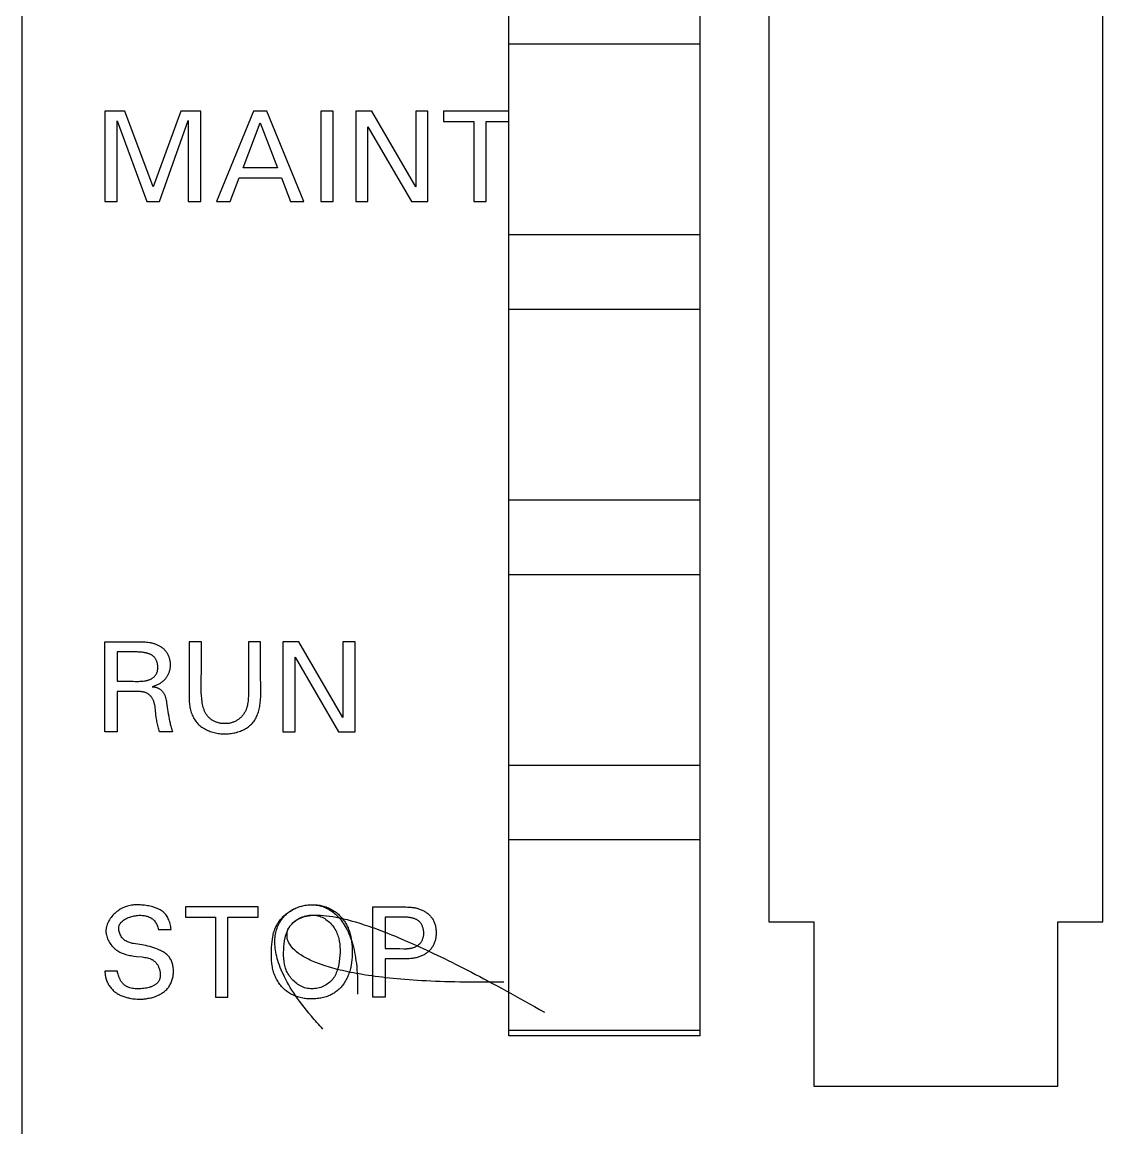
# Model space of a CAD drawing. Extents: x 430 to 1632, y -19 to 271.
# Drawn here: x 1216 to 1236.37, y 187.84 to 208.68 of the extents above; entities that cross this region are included whole.
import ezdxf

# ---------------------------------------------------------------- set-up
doc = ezdxf.new("R2010")
doc.units = 0
doc.header["$LTSCALE"] = 5
doc.header["$MEASUREMENT"] = 0
doc.layers.get('0').update_dxf_attribs({"linetype": 'CONTINUOUS'})

msp = doc.modelspace()

# ---------------------------------------------------------------- linework, layer by layer
at = {"linetype": 'Continuous'}
for p, q in [((1215.996, 143.852), (1215.996, 270.852)), ((1225.171, 189.572), (1225.171, 243.472)), ((1228.771, 243.472), (1228.771, 189.572)), ((1230.071, 241.122), (1230.071, 191.722)), ((1236.371, 191.722), (1236.371, 241.122)), ((1225.171, 208.272), (1228.771, 208.272)), ((1217.557, 207.002), (1217.557, 205.302)), ((1217.934, 207.002), (1217.557, 207.002)), ((1217.79, 205.302), (1217.79, 206.824)), ((1217.79, 206.824), (1218.35, 205.302)), ((1218.468, 205.579), (1217.934, 207.002)), ((1218.985, 207.002), (1218.468, 205.579)), ((1218.584, 205.302), (1219.129, 206.826)), ((1219.362, 207.002), (1218.985, 207.002)), ((1219.129, 206.826), (1219.129, 205.302)), ((1219.362, 205.302), (1219.362, 207.002)), ((1220.356, 207.002), (1219.658, 205.302)), ((1220.611, 207.002), (1220.356, 207.002)), ((1221.309, 205.302), (1220.611, 207.002)), ((1221.625, 207.002), (1221.625, 205.302)), ((1221.857, 207.002), (1221.625, 207.002)), ((1221.857, 205.302), (1221.857, 207.002)), ((1222.284, 207.002), (1222.284, 205.302)), ((1222.586, 207.002), (1222.284, 207.002)), ((1223.416, 205.577), (1222.586, 207.002)), ((1223.416, 207.002), (1223.416, 205.577)), ((1223.647, 207.002), (1223.416, 207.002)), ((1223.647, 205.302), (1223.647, 207.002)), ((1223.941, 207.002), (1223.941, 206.81)), ((1225.171, 207.002), (1223.941, 207.002)), ((1223.941, 206.81), (1224.511, 206.81)), ((1224.511, 206.81), (1224.511, 205.302)), ((1224.744, 205.302), (1224.744, 206.81)), ((1224.744, 206.81), (1225.171, 206.81)), ((1220.16, 205.939), (1220.485, 206.783)), ((1220.485, 206.783), (1220.811, 205.939)), ((1222.515, 205.302), (1222.515, 206.712)), ((1222.515, 206.712), (1223.335, 205.302)), ((1220.811, 205.939), (1220.16, 205.939)), ((1219.916, 205.302), (1220.085, 205.746)), ((1220.085, 205.746), (1220.885, 205.746)), ((1220.885, 205.746), (1221.056, 205.302)), ((1217.557, 205.302), (1217.79, 205.302)), ((1218.35, 205.302), (1218.584, 205.302)), ((1219.129, 205.302), (1219.362, 205.302)), ((1219.658, 205.302), (1219.916, 205.302)), ((1221.056, 205.302), (1221.309, 205.302)), ((1221.625, 205.302), (1221.857, 205.302)), ((1222.284, 205.302), (1222.515, 205.302)), ((1223.335, 205.302), (1223.647, 205.302)), ((1224.511, 205.302), (1224.744, 205.302)), ((1228.771, 204.672), (1225.171, 204.672)), ((1225.171, 203.272), (1228.771, 203.272)), ((1228.771, 199.672), (1225.171, 199.672)), ((1225.171, 198.272), (1228.771, 198.272)), ((1217.557, 195.302), (1217.557, 197.002)), ((1217.557, 197.002), (1218.197, 197.002)), ((1219.144, 197.002), (1219.144, 196.804)), ((1219.376, 197.002), (1219.144, 197.002)), ((1220.493, 197.002), (1220.262, 197.002)), ((1220.91, 197.002), (1220.91, 195.302)), ((1221.213, 197.002), (1220.91, 197.002)), ((1222.043, 195.577), (1221.213, 197.002)), ((1222.043, 197.002), (1222.043, 195.577)), ((1222.274, 197.002), (1222.043, 197.002)), ((1222.274, 195.302), (1222.274, 197.002)), ((1217.79, 196.81), (1217.79, 196.257)), ((1221.141, 195.302), (1221.141, 196.712)), ((1221.141, 196.712), (1221.962, 195.302)), ((1217.79, 196.257), (1217.875, 196.257)), ((1217.875, 196.257), (1217.96, 196.257)), ((1217.79, 196.064), (1217.79, 195.302)), ((1218.733, 195.772), (1218.752, 195.643)), ((1217.79, 195.302), (1217.557, 195.302)), ((1218.834, 195.304), (1218.587, 195.304)), ((1220.91, 195.302), (1221.141, 195.302)), ((1221.962, 195.302), (1222.274, 195.302)), ((1228.771, 194.672), (1225.171, 194.672)), ((1225.171, 193.272), (1228.771, 193.272)), ((1219.073, 192.002), (1219.073, 191.81)), ((1220.445, 192.002), (1219.073, 192.002)), ((1220.445, 191.81), (1220.445, 192.002)), ((1222.608, 190.302), (1222.608, 192.002)), ((1222.608, 192.002), (1222.815, 192.002)), ((1219.073, 191.81), (1219.643, 191.81)), ((1219.643, 191.81), (1219.643, 190.302)), ((1219.875, 190.302), (1219.875, 191.81)), ((1219.875, 191.81), (1220.445, 191.81)), ((1222.84, 191.81), (1222.84, 191.217)), ((1230.071, 191.722), (1230.921, 191.722)), ((1230.921, 191.722), (1230.921, 188.622)), ((1235.521, 188.622), (1235.521, 191.722)), ((1235.521, 191.722), (1236.371, 191.722)), ((1218.569, 191.577), (1218.805, 191.577)), ((1222.84, 191.217), (1222.992, 191.217)), ((1222.84, 191.024), (1222.84, 190.302)), ((1217.791, 190.795), (1217.557, 190.795)), ((1219.643, 190.302), (1219.875, 190.302)), ((1222.84, 190.302), (1222.608, 190.302)), ((1228.771, 189.672), (1225.171, 189.672)), ((1228.771, 189.572), (1225.171, 189.572)), ((1230.921, 188.622), (1235.521, 188.622))]:
    msp.add_line(p, q, dxfattribs=at)
at = {"color": 7, "linetype": 'Continuous'}
msp.add_line((1215.996, -17.648), (1215.996, 269.352), dxfattribs=at)
at = {"linetype": 'Continuous'}
for points in [[(1218.197, 197.002), (1218.226, 197.002), (1218.255, 197.002), (1218.284, 197), (1218.313, 196.999), (1218.342, 196.996), (1218.371, 196.993), (1218.4, 196.988), (1218.415, 196.985), (1218.429, 196.982), (1218.444, 196.979), (1218.458, 196.975), (1218.472, 196.971), (1218.487, 196.967), (1218.501, 196.962), (1218.515, 196.957), (1218.529, 196.951), (1218.543, 196.945), (1218.556, 196.939), (1218.569, 196.933), (1218.583, 196.926), (1218.595, 196.918), (1218.608, 196.91), (1218.62, 196.902), (1218.632, 196.894), (1218.644, 196.885), (1218.655, 196.875), (1218.666, 196.866), (1218.676, 196.855), (1218.686, 196.845), (1218.696, 196.834), (1218.705, 196.822), (1218.713, 196.811), (1218.721, 196.798), (1218.729, 196.786), (1218.736, 196.773), (1218.743, 196.76), (1218.749, 196.747), (1218.755, 196.733), (1218.76, 196.719), (1218.765, 196.705), (1218.769, 196.691), (1218.773, 196.677), (1218.777, 196.662), (1218.78, 196.648), (1218.782, 196.633), (1218.784, 196.619), (1218.786, 196.604), (1218.787, 196.59), (1218.787, 196.575), (1218.787, 196.56), (1218.787, 196.546), (1218.786, 196.531), (1218.785, 196.517), (1218.783, 196.502), (1218.78, 196.488), (1218.778, 196.473), (1218.774, 196.459), (1218.77, 196.445), (1218.766, 196.431), (1218.761, 196.417), (1218.756, 196.403), (1218.75, 196.39), (1218.743, 196.376), (1218.737, 196.363), (1218.729, 196.351), (1218.722, 196.338), (1218.713, 196.326), (1218.705, 196.314), (1218.696, 196.303), (1218.686, 196.292), (1218.676, 196.281), (1218.666, 196.271), (1218.655, 196.261), (1218.644, 196.252), (1218.632, 196.243), (1218.62, 196.234), (1218.608, 196.226), (1218.596, 196.218), (1218.584, 196.21), (1218.571, 196.203), (1218.558, 196.196), (1218.545, 196.189), (1218.532, 196.183), (1218.519, 196.177), (1218.505, 196.172), (1218.492, 196.166), (1218.478, 196.162), (1218.464, 196.157), (1218.45, 196.153)], [(1220.262, 197.002), (1220.262, 196.888), (1220.261, 196.773), (1220.261, 196.659), (1220.262, 196.545), (1220.263, 196.431), (1220.264, 196.317), (1220.265, 196.203), (1220.265, 196.146), (1220.264, 196.089), (1220.263, 196.031), (1220.261, 195.973), (1220.26, 195.944), (1220.258, 195.914), (1220.255, 195.885), (1220.252, 195.857), (1220.247, 195.828), (1220.242, 195.8), (1220.239, 195.786), (1220.235, 195.772), (1220.231, 195.759), (1220.227, 195.745), (1220.222, 195.732), (1220.217, 195.719), (1220.211, 195.706), (1220.205, 195.693), (1220.198, 195.68), (1220.191, 195.668), (1220.184, 195.655), (1220.176, 195.643), (1220.167, 195.632), (1220.158, 195.62), (1220.149, 195.609), (1220.139, 195.598), (1220.129, 195.587), (1220.119, 195.577), (1220.108, 195.567), (1220.097, 195.557), (1220.085, 195.548), (1220.073, 195.539), (1220.061, 195.531), (1220.049, 195.523), (1220.036, 195.515), (1220.023, 195.508), (1220.01, 195.501), (1219.996, 195.495), (1219.982, 195.489), (1219.968, 195.483), (1219.954, 195.478), (1219.94, 195.474), (1219.925, 195.47), (1219.911, 195.467), (1219.896, 195.464), (1219.881, 195.462), (1219.866, 195.46), (1219.851, 195.459), (1219.835, 195.458), (1219.82, 195.458), (1219.805, 195.458), (1219.79, 195.459), (1219.775, 195.46), (1219.759, 195.462), (1219.744, 195.464), (1219.729, 195.466), (1219.715, 195.469), (1219.7, 195.473), (1219.685, 195.477), (1219.671, 195.481), (1219.657, 195.486), (1219.643, 195.492), (1219.629, 195.497), (1219.616, 195.504), (1219.603, 195.51), (1219.59, 195.517), (1219.578, 195.525), (1219.566, 195.533), (1219.554, 195.541), (1219.543, 195.55), (1219.532, 195.559), (1219.522, 195.569), (1219.512, 195.578), (1219.502, 195.589), (1219.493, 195.599), (1219.485, 195.61), (1219.477, 195.622), (1219.469, 195.633), (1219.462, 195.645), (1219.455, 195.658), (1219.448, 195.67), (1219.442, 195.683), (1219.436, 195.696), (1219.431, 195.709), (1219.426, 195.723), (1219.421, 195.737), (1219.412, 195.765), (1219.405, 195.793), (1219.398, 195.822), (1219.392, 195.852), (1219.388, 195.882), (1219.384, 195.912), (1219.381, 195.942), (1219.378, 195.972), (1219.376, 196.002), (1219.374, 196.032), (1219.373, 196.061), (1219.372, 196.09), (1219.37, 196.148), (1219.37, 196.206), (1219.371, 196.262), (1219.372, 196.319), (1219.375, 196.431), (1219.376, 196.488), (1219.377, 196.544), (1219.378, 196.601), (1219.378, 196.658), (1219.377, 196.773), (1219.377, 196.888), (1219.376, 197.002)], [(1220.493, 196.705), (1220.493, 196.804), (1220.493, 196.903), (1220.493, 197.002)], [(1217.96, 196.81), (1217.875, 196.81), (1217.79, 196.81)], [(1217.96, 196.257), (1218.002, 196.257), (1218.045, 196.257), (1218.087, 196.256), (1218.13, 196.255), (1218.172, 196.255), (1218.193, 196.255), (1218.215, 196.256), (1218.236, 196.257), (1218.257, 196.258), (1218.278, 196.26), (1218.3, 196.263), (1218.31, 196.264), (1218.321, 196.266), (1218.331, 196.268), (1218.342, 196.27), (1218.352, 196.273), (1218.362, 196.275), (1218.373, 196.278), (1218.383, 196.282), (1218.393, 196.285), (1218.403, 196.289), (1218.413, 196.294), (1218.422, 196.298), (1218.432, 196.303), (1218.441, 196.309), (1218.45, 196.315), (1218.459, 196.321), (1218.468, 196.327), (1218.477, 196.334), (1218.485, 196.341), (1218.492, 196.349), (1218.5, 196.357), (1218.507, 196.365), (1218.513, 196.373), (1218.519, 196.382), (1218.525, 196.391), (1218.53, 196.4), (1218.534, 196.41), (1218.538, 196.42), (1218.542, 196.43), (1218.545, 196.44), (1218.547, 196.45), (1218.55, 196.461), (1218.551, 196.471), (1218.553, 196.482), (1218.554, 196.493), (1218.554, 196.504), (1218.555, 196.515), (1218.554, 196.526), (1218.554, 196.537), (1218.553, 196.548), (1218.552, 196.559), (1218.55, 196.57), (1218.548, 196.581), (1218.546, 196.592), (1218.543, 196.603), (1218.54, 196.614), (1218.537, 196.624), (1218.533, 196.634), (1218.529, 196.645), (1218.524, 196.654), (1218.52, 196.664), (1218.514, 196.674), (1218.509, 196.683), (1218.503, 196.691), (1218.497, 196.7), (1218.49, 196.708), (1218.483, 196.716), (1218.475, 196.723), (1218.468, 196.73), (1218.46, 196.737), (1218.451, 196.743), (1218.442, 196.749), (1218.433, 196.754), (1218.424, 196.759), (1218.414, 196.764), (1218.404, 196.769), (1218.394, 196.773), (1218.384, 196.776), (1218.374, 196.78), (1218.363, 196.783), (1218.353, 196.786), (1218.342, 196.789), (1218.332, 196.792), (1218.321, 196.794), (1218.31, 196.796), (1218.299, 196.798), (1218.278, 196.801), (1218.257, 196.804), (1218.235, 196.806), (1218.214, 196.807), (1218.193, 196.808), (1218.172, 196.809), (1218.13, 196.81), (1218.087, 196.81), (1218.045, 196.81), (1217.96, 196.81)], [(1219.144, 196.804), (1219.144, 196.705), (1219.144, 196.606), (1219.144, 196.507), (1219.143, 196.408), (1219.143, 196.309), (1219.143, 196.21), (1219.143, 196.111), (1219.144, 196.012), (1219.144, 195.962), (1219.146, 195.913), (1219.148, 195.863), (1219.15, 195.839), (1219.153, 195.814), (1219.156, 195.789), (1219.16, 195.765), (1219.164, 195.741), (1219.17, 195.716), (1219.177, 195.692), (1219.184, 195.668), (1219.193, 195.644), (1219.202, 195.621), (1219.213, 195.598), (1219.224, 195.576), (1219.236, 195.554), (1219.249, 195.532), (1219.263, 195.512), (1219.278, 195.492), (1219.294, 195.473), (1219.311, 195.455), (1219.329, 195.437), (1219.348, 195.421), (1219.367, 195.405), (1219.387, 195.39), (1219.408, 195.377), (1219.429, 195.364), (1219.451, 195.352), (1219.474, 195.34), (1219.497, 195.33), (1219.52, 195.32), (1219.544, 195.311), (1219.568, 195.303), (1219.592, 195.296), (1219.617, 195.29), (1219.641, 195.284), (1219.666, 195.279), (1219.69, 195.274), (1219.715, 195.271), (1219.74, 195.268), (1219.764, 195.266), (1219.789, 195.265), (1219.814, 195.264), (1219.839, 195.265), (1219.864, 195.266), (1219.889, 195.267), (1219.913, 195.27), (1219.938, 195.273), (1219.963, 195.277), (1219.988, 195.282), (1220.013, 195.288), (1220.037, 195.294), (1220.062, 195.301), (1220.086, 195.309), (1220.11, 195.318), (1220.134, 195.327), (1220.157, 195.338), (1220.18, 195.349), (1220.202, 195.361), (1220.224, 195.373), (1220.245, 195.387), (1220.265, 195.401), (1220.285, 195.417), (1220.303, 195.433), (1220.321, 195.45), (1220.338, 195.467), (1220.353, 195.486), (1220.368, 195.505), (1220.382, 195.526), (1220.394, 195.547), (1220.406, 195.568), (1220.417, 195.59), (1220.427, 195.613), (1220.436, 195.637), (1220.444, 195.66), (1220.452, 195.684), (1220.458, 195.709), (1220.465, 195.734), (1220.47, 195.759), (1220.475, 195.784), (1220.479, 195.81), (1220.483, 195.835), (1220.486, 195.861), (1220.489, 195.887), (1220.491, 195.912), (1220.494, 195.963), (1220.496, 196.013), (1220.497, 196.063), (1220.497, 196.113), (1220.495, 196.211), (1220.493, 196.309), (1220.492, 196.408), (1220.492, 196.507), (1220.493, 196.705)], [(1217.989, 196.064), (1217.89, 196.064), (1217.79, 196.064)], [(1218.587, 195.304), (1218.58, 195.327), (1218.573, 195.352), (1218.566, 195.376), (1218.56, 195.4), (1218.554, 195.424), (1218.548, 195.448), (1218.543, 195.472), (1218.538, 195.497), (1218.533, 195.521), (1218.528, 195.546), (1218.525, 195.571), (1218.521, 195.596), (1218.518, 195.621), (1218.516, 195.646), (1218.511, 195.697), (1218.509, 195.722), (1218.506, 195.748), (1218.503, 195.773), (1218.501, 195.785), (1218.499, 195.798), (1218.497, 195.81), (1218.494, 195.822), (1218.491, 195.834), (1218.488, 195.846), (1218.484, 195.858), (1218.48, 195.87), (1218.476, 195.882), (1218.471, 195.893), (1218.466, 195.904), (1218.461, 195.915), (1218.455, 195.926), (1218.448, 195.937), (1218.441, 195.948), (1218.434, 195.958), (1218.426, 195.968), (1218.417, 195.978), (1218.408, 195.987), (1218.399, 195.996), (1218.39, 196.004), (1218.38, 196.012), (1218.369, 196.02), (1218.359, 196.026), (1218.348, 196.033), (1218.337, 196.038), (1218.325, 196.043), (1218.314, 196.048), (1218.302, 196.051), (1218.29, 196.054), (1218.278, 196.057), (1218.265, 196.059), (1218.253, 196.06), (1218.24, 196.061), (1218.228, 196.062), (1218.215, 196.063), (1218.189, 196.064), (1218.139, 196.064), (1218.089, 196.064), (1217.989, 196.064)], [(1218.45, 196.153), (1218.462, 196.152), (1218.473, 196.152), (1218.484, 196.15), (1218.496, 196.149), (1218.506, 196.147), (1218.517, 196.144), (1218.527, 196.141), (1218.538, 196.138), (1218.547, 196.134), (1218.557, 196.13), (1218.567, 196.125), (1218.576, 196.119), (1218.586, 196.114), (1218.595, 196.108), (1218.603, 196.101), (1218.612, 196.094), (1218.62, 196.087), (1218.628, 196.079), (1218.636, 196.071), (1218.643, 196.062), (1218.65, 196.054), (1218.657, 196.045), (1218.663, 196.036), (1218.669, 196.026), (1218.674, 196.017), (1218.679, 196.007), (1218.684, 195.997), (1218.688, 195.987), (1218.692, 195.977), (1218.695, 195.967), (1218.699, 195.956), (1218.702, 195.946), (1218.704, 195.935), (1218.707, 195.924), (1218.711, 195.903), (1218.715, 195.881), (1218.719, 195.859), (1218.726, 195.815), (1218.733, 195.772)], [(1218.752, 195.643), (1218.759, 195.6), (1218.762, 195.578), (1218.766, 195.557), (1218.77, 195.535), (1218.774, 195.514), (1218.779, 195.492), (1218.784, 195.471), (1218.789, 195.45), (1218.795, 195.429), (1218.8, 195.408), (1218.807, 195.387), (1218.813, 195.366), (1218.82, 195.345), (1218.827, 195.324), (1218.834, 195.304)], [(1218.805, 191.577), (1218.802, 191.606), (1218.797, 191.633), (1218.792, 191.66), (1218.786, 191.686), (1218.779, 191.711), (1218.771, 191.735), (1218.762, 191.758), (1218.752, 191.78), (1218.741, 191.801), (1218.729, 191.822), (1218.717, 191.841), (1218.703, 191.859), (1218.688, 191.876), (1218.672, 191.893), (1218.654, 191.908), (1218.636, 191.922), (1218.616, 191.935), (1218.596, 191.948), (1218.575, 191.959), (1218.553, 191.969), (1218.53, 191.979), (1218.506, 191.988), (1218.482, 191.996), (1218.458, 192.003), (1218.433, 192.01), (1218.408, 192.016), (1218.383, 192.021), (1218.357, 192.025), (1218.332, 192.029), (1218.306, 192.033), (1218.28, 192.036), (1218.255, 192.038), (1218.23, 192.04), (1218.204, 192.042), (1218.179, 192.042), (1218.154, 192.042), (1218.13, 192.041), (1218.105, 192.04), (1218.081, 192.038), (1218.056, 192.034), (1218.032, 192.03), (1218.008, 192.025), (1217.985, 192.019), (1217.961, 192.012), (1217.938, 192.004), (1217.915, 191.995), (1217.892, 191.985), (1217.869, 191.973), (1217.847, 191.961), (1217.825, 191.947), (1217.804, 191.932), (1217.783, 191.916), (1217.762, 191.9), (1217.743, 191.882), (1217.724, 191.864), (1217.705, 191.845), (1217.688, 191.825), (1217.672, 191.804), (1217.656, 191.783), (1217.642, 191.761), (1217.629, 191.739), (1217.617, 191.716), (1217.607, 191.693), (1217.598, 191.67), (1217.59, 191.646), (1217.587, 191.634), (1217.584, 191.622), (1217.582, 191.61), (1217.58, 191.597), (1217.578, 191.585), (1217.577, 191.573), (1217.577, 191.561), (1217.576, 191.548), (1217.577, 191.536), (1217.577, 191.524), (1217.578, 191.511), (1217.58, 191.499), (1217.582, 191.487), (1217.584, 191.475), (1217.59, 191.45), (1217.598, 191.426), (1217.607, 191.403), (1217.617, 191.379), (1217.629, 191.356), (1217.642, 191.334), (1217.656, 191.313), (1217.671, 191.292), (1217.687, 191.272), (1217.704, 191.253), (1217.721, 191.235), (1217.74, 191.218), (1217.759, 191.202), (1217.779, 191.188), (1217.799, 191.174), (1217.82, 191.162), (1217.841, 191.15), (1217.863, 191.14), (1217.885, 191.13), (1217.908, 191.122), (1217.931, 191.114), (1217.954, 191.107), (1217.978, 191.101), (1218.002, 191.095), (1218.027, 191.09), (1218.052, 191.085), (1218.077, 191.081), (1218.102, 191.077), (1218.153, 191.07), (1218.257, 191.059)], [(1220.921, 190.468), (1220.904, 190.486), (1220.887, 190.504), (1220.871, 190.522), (1220.856, 190.541), (1220.841, 190.561), (1220.827, 190.581), (1220.814, 190.602), (1220.802, 190.623), (1220.79, 190.644), (1220.78, 190.665), (1220.77, 190.687), (1220.76, 190.71), (1220.752, 190.732), (1220.744, 190.755), (1220.737, 190.778), (1220.73, 190.801), (1220.724, 190.825), (1220.719, 190.848), (1220.714, 190.872), (1220.71, 190.896), (1220.703, 190.945), (1220.699, 190.994), (1220.696, 191.044), (1220.695, 191.094), (1220.695, 191.144), (1220.696, 191.195), (1220.699, 191.245), (1220.702, 191.295), (1220.707, 191.344), (1220.713, 191.394), (1220.721, 191.442), (1220.726, 191.466), (1220.731, 191.49), (1220.737, 191.513), (1220.744, 191.536), (1220.751, 191.559), (1220.76, 191.582), (1220.769, 191.604), (1220.779, 191.626), (1220.789, 191.647), (1220.801, 191.669), (1220.813, 191.689), (1220.827, 191.71), (1220.84, 191.73), (1220.855, 191.749), (1220.87, 191.768), (1220.886, 191.787), (1220.903, 191.805), (1220.92, 191.822), (1220.938, 191.839), (1220.956, 191.856), (1220.975, 191.871), (1220.995, 191.887), (1221.015, 191.901), (1221.035, 191.915), (1221.056, 191.929), (1221.077, 191.942), (1221.099, 191.954), (1221.121, 191.965), (1221.144, 191.976), (1221.167, 191.986), (1221.19, 191.995), (1221.214, 192.004), (1221.237, 192.011), (1221.261, 192.018), (1221.286, 192.024), (1221.31, 192.03), (1221.335, 192.034), (1221.36, 192.038), (1221.385, 192.04), (1221.41, 192.042), (1221.435, 192.043), (1221.461, 192.043), (1221.486, 192.042), (1221.511, 192.041), (1221.537, 192.038), (1221.562, 192.034), (1221.587, 192.029), (1221.613, 192.023), (1221.638, 192.016), (1221.663, 192.008), (1221.688, 191.999), (1221.713, 191.989), (1221.737, 191.978), (1221.762, 191.966), (1221.786, 191.952), (1221.81, 191.938), (1221.834, 191.922), (1221.857, 191.905), (1221.88, 191.887), (1221.903, 191.867), (1221.925, 191.846), (1221.947, 191.825), (1221.969, 191.801), (1221.99, 191.777), (1222.011, 191.751), (1222.031, 191.724), (1222.051, 191.695), (1222.07, 191.666), (1222.089, 191.634), (1222.107, 191.602), (1222.125, 191.568), (1222.142, 191.532), (1222.158, 191.495), (1222.174, 191.457), (1222.189, 191.417), (1222.203, 191.376), (1222.217, 191.333), (1222.23, 191.289), (1222.242, 191.243), (1222.253, 191.195), (1222.264, 191.146), (1222.273, 191.095), (1222.282, 191.043), (1222.29, 190.989), (1222.297, 190.934), (1222.303, 190.877), (1222.308, 190.818), (1222.312, 190.757), (1222.316, 190.695), (1222.318, 190.631), (1222.319, 190.565), (1222.319, 190.497), (1222.318, 190.428), (1222.316, 190.357)], [(1221.667, 189.701), (1221.639, 189.732), (1221.61, 189.763), (1221.582, 189.793), (1221.555, 189.824), (1221.528, 189.854), (1221.502, 189.883), (1221.451, 189.942), (1221.402, 190.001), (1221.356, 190.058), (1221.311, 190.114), (1221.268, 190.17), (1221.227, 190.225), (1221.188, 190.279), (1221.151, 190.332), (1221.116, 190.385), (1221.083, 190.436), (1221.052, 190.487), (1221.022, 190.537), (1220.994, 190.586), (1220.968, 190.634), (1220.944, 190.682), (1220.921, 190.728), (1220.9, 190.774), (1220.88, 190.819), (1220.863, 190.863), (1220.846, 190.906), (1220.831, 190.949), (1220.818, 190.991), (1220.806, 191.031), (1220.796, 191.071), (1220.787, 191.111), (1220.779, 191.149), (1220.773, 191.187), (1220.768, 191.223), (1220.765, 191.259), (1220.762, 191.295), (1220.761, 191.329), (1220.761, 191.362), (1220.763, 191.395), (1220.765, 191.427), (1220.769, 191.458), (1220.773, 191.488), (1220.779, 191.518), (1220.786, 191.547), (1220.794, 191.574), (1220.802, 191.602), (1220.812, 191.628), (1220.823, 191.653), (1220.834, 191.678), (1220.847, 191.702), (1220.86, 191.725), (1220.874, 191.747), (1220.889, 191.768), (1220.905, 191.789), (1220.921, 191.809), (1220.938, 191.828), (1220.956, 191.846), (1220.974, 191.863), (1220.993, 191.88), (1221.013, 191.896), (1221.033, 191.911), (1221.053, 191.925), (1221.075, 191.938), (1221.096, 191.951), (1221.118, 191.963), (1221.141, 191.974), (1221.163, 191.984), (1221.186, 191.994), (1221.21, 192.002), (1221.234, 192.01), (1221.258, 192.017), (1221.282, 192.023), (1221.306, 192.029), (1221.331, 192.034), (1221.356, 192.037), (1221.381, 192.041), (1221.406, 192.043), (1221.431, 192.044), (1221.456, 192.045), (1221.481, 192.045), (1221.506, 192.044), (1221.531, 192.043), (1221.556, 192.04), (1221.581, 192.037), (1221.606, 192.033), (1221.63, 192.028), (1221.654, 192.023), (1221.679, 192.017), (1221.702, 192.01), (1221.726, 192.002), (1221.749, 191.993), (1221.772, 191.984), (1221.795, 191.973), (1221.817, 191.962), (1221.838, 191.951), (1221.86, 191.938), (1221.88, 191.925), (1221.901, 191.911), (1221.92, 191.896), (1221.94, 191.88), (1221.958, 191.864), (1221.976, 191.847), (1221.994, 191.83), (1222.01, 191.812), (1222.027, 191.793), (1222.042, 191.774), (1222.057, 191.754), (1222.071, 191.734), (1222.084, 191.713), (1222.097, 191.693), (1222.109, 191.671), (1222.12, 191.65), (1222.131, 191.628), (1222.141, 191.606), (1222.15, 191.583), (1222.158, 191.561), (1222.166, 191.538), (1222.173, 191.514), (1222.18, 191.491), (1222.185, 191.468), (1222.191, 191.444), (1222.2, 191.396), (1222.207, 191.348), (1222.213, 191.299), (1222.216, 191.25), (1222.219, 191.201), (1222.22, 191.152), (1222.219, 191.104), (1222.217, 191.055), (1222.213, 191.006), (1222.208, 190.958), (1222.2, 190.91), (1222.19, 190.863), (1222.185, 190.839), (1222.178, 190.816), (1222.172, 190.792), (1222.164, 190.769), (1222.156, 190.746), (1222.147, 190.723), (1222.138, 190.7), (1222.128, 190.677), (1222.117, 190.655), (1222.106, 190.633), (1222.094, 190.611), (1222.082, 190.589), (1222.068, 190.568), (1222.054, 190.548), (1222.04, 190.528), (1222.024, 190.508), (1222.009, 190.489), (1221.992, 190.471), (1221.975, 190.454), (1221.957, 190.438), (1221.938, 190.422), (1221.919, 190.407), (1221.9, 190.393), (1221.88, 190.38), (1221.859, 190.368), (1221.838, 190.356), (1221.816, 190.345), (1221.794, 190.335), (1221.771, 190.326), (1221.749, 190.317), (1221.725, 190.31), (1221.702, 190.302), (1221.678, 190.296), (1221.654, 190.29), (1221.63, 190.285), (1221.606, 190.281), (1221.581, 190.277), (1221.557, 190.274), (1221.532, 190.272), (1221.507, 190.27), (1221.482, 190.269), (1221.457, 190.269), (1221.433, 190.269), (1221.408, 190.27), (1221.383, 190.271), (1221.358, 190.273), (1221.334, 190.276), (1221.31, 190.279), (1221.285, 190.284), (1221.261, 190.288), (1221.237, 190.294), (1221.214, 190.3), (1221.191, 190.307), (1221.167, 190.315), (1221.145, 190.323), (1221.122, 190.333), (1221.1, 190.343), (1221.078, 190.354), (1221.057, 190.365), (1221.036, 190.378), (1221.016, 190.391), (1220.996, 190.405), (1220.976, 190.42), (1220.957, 190.435), (1220.939, 190.451), (1220.921, 190.468)], [(1222.815, 192.002), (1222.884, 192.002), (1222.953, 192.003), (1223.022, 192.003), (1223.092, 192.004), (1223.161, 192.004), (1223.195, 192.003), (1223.23, 192.002), (1223.264, 192.001), (1223.299, 191.999), (1223.333, 191.996), (1223.35, 191.994), (1223.368, 191.992), (1223.385, 191.989), (1223.402, 191.986), (1223.419, 191.983), (1223.436, 191.979), (1223.453, 191.974), (1223.47, 191.969), (1223.486, 191.963), (1223.503, 191.957), (1223.519, 191.951), (1223.536, 191.944), (1223.552, 191.936), (1223.568, 191.928), (1223.583, 191.919), (1223.598, 191.91), (1223.613, 191.9), (1223.628, 191.89), (1223.642, 191.879), (1223.655, 191.868), (1223.668, 191.856), (1223.681, 191.844), (1223.693, 191.831), (1223.704, 191.818), (1223.715, 191.805), (1223.725, 191.791), (1223.734, 191.776), (1223.743, 191.761), (1223.751, 191.746), (1223.758, 191.73), (1223.765, 191.714), (1223.771, 191.698), (1223.777, 191.682), (1223.781, 191.665), (1223.786, 191.648), (1223.789, 191.63), (1223.793, 191.613), (1223.795, 191.595), (1223.797, 191.578), (1223.799, 191.56), (1223.8, 191.542), (1223.8, 191.525), (1223.8, 191.507), (1223.8, 191.489), (1223.799, 191.472), (1223.798, 191.454), (1223.796, 191.437), (1223.794, 191.419), (1223.791, 191.402), (1223.787, 191.385), (1223.783, 191.368), (1223.778, 191.352), (1223.773, 191.336), (1223.767, 191.319), (1223.76, 191.303), (1223.753, 191.288), (1223.744, 191.273), (1223.736, 191.258), (1223.726, 191.243), (1223.716, 191.229), (1223.705, 191.215), (1223.694, 191.201), (1223.683, 191.188), (1223.67, 191.176), (1223.658, 191.163), (1223.644, 191.152), (1223.631, 191.141), (1223.617, 191.13), (1223.602, 191.12), (1223.588, 191.111), (1223.573, 191.102), (1223.557, 191.093), (1223.542, 191.086), (1223.526, 191.078), (1223.51, 191.072), (1223.494, 191.066), (1223.477, 191.06), (1223.461, 191.055), (1223.444, 191.05), (1223.427, 191.046), (1223.41, 191.042), (1223.393, 191.038), (1223.376, 191.035), (1223.358, 191.033), (1223.341, 191.031), (1223.324, 191.029), (1223.29, 191.026), (1223.255, 191.025), (1223.22, 191.024), (1223.186, 191.024), (1223.117, 191.024), (1223.048, 191.024), (1222.978, 191.023), (1222.909, 191.023), (1222.84, 191.024)], [(1217.557, 190.795), (1217.558, 190.775), (1217.559, 190.755), (1217.56, 190.735), (1217.563, 190.715), (1217.566, 190.696), (1217.57, 190.678), (1217.574, 190.659), (1217.58, 190.641), (1217.586, 190.623), (1217.593, 190.605), (1217.6, 190.587), (1217.609, 190.57), (1217.618, 190.553), (1217.627, 190.536), (1217.638, 190.52), (1217.649, 190.504), (1217.661, 190.488), (1217.673, 190.473), (1217.686, 190.458), (1217.699, 190.444), (1217.713, 190.43), (1217.728, 190.417), (1217.743, 190.404), (1217.758, 190.392), (1217.774, 190.381), (1217.79, 190.37), (1217.807, 190.36), (1217.824, 190.351), (1217.841, 190.342), (1217.859, 190.334), (1217.877, 190.326), (1217.895, 190.319), (1217.913, 190.312), (1217.932, 190.306), (1217.951, 190.3), (1217.969, 190.295), (1217.989, 190.29), (1218.008, 190.286), (1218.027, 190.282), (1218.046, 190.278), (1218.085, 190.273), (1218.124, 190.268), (1218.162, 190.266), (1218.201, 190.264), (1218.221, 190.264), (1218.24, 190.265), (1218.259, 190.266), (1218.279, 190.267), (1218.298, 190.269), (1218.317, 190.271), (1218.336, 190.273), (1218.356, 190.276), (1218.375, 190.28), (1218.394, 190.283), (1218.413, 190.288), (1218.432, 190.292), (1218.451, 190.298), (1218.47, 190.303), (1218.489, 190.309), (1218.508, 190.316), (1218.526, 190.323), (1218.545, 190.331), (1218.563, 190.339), (1218.58, 190.347), (1218.598, 190.356), (1218.615, 190.366), (1218.632, 190.376), (1218.648, 190.387), (1218.664, 190.398), (1218.679, 190.41), (1218.694, 190.422), (1218.708, 190.435), (1218.722, 190.449), (1218.735, 190.463), (1218.747, 190.478), (1218.759, 190.493), (1218.77, 190.509), (1218.78, 190.525), (1218.789, 190.542), (1218.798, 190.559), (1218.807, 190.577), (1218.814, 190.595), (1218.821, 190.614), (1218.827, 190.633), (1218.832, 190.652), (1218.837, 190.671), (1218.841, 190.691), (1218.844, 190.71), (1218.846, 190.73), (1218.848, 190.751), (1218.849, 190.771), (1218.85, 190.791), (1218.849, 190.811), (1218.848, 190.832), (1218.846, 190.852), (1218.843, 190.872), (1218.84, 190.892), (1218.836, 190.911), (1218.831, 190.931), (1218.825, 190.95), (1218.818, 190.968), (1218.811, 190.986), (1218.803, 191.004), (1218.793, 191.021), (1218.783, 191.037), (1218.773, 191.053), (1218.761, 191.068), (1218.748, 191.083), (1218.735, 191.096), (1218.721, 191.109), (1218.706, 191.121), (1218.691, 191.132), (1218.675, 191.143), (1218.658, 191.154), (1218.641, 191.163), (1218.623, 191.172), (1218.606, 191.181), (1218.588, 191.189), (1218.551, 191.205), (1218.514, 191.219), (1218.477, 191.232), (1218.441, 191.243), (1218.404, 191.254), (1218.367, 191.264), (1218.329, 191.273), (1218.292, 191.281), (1218.253, 191.288), (1218.214, 191.294), (1218.175, 191.299), (1218.135, 191.305), (1218.096, 191.311), (1218.076, 191.315), (1218.057, 191.319), (1218.038, 191.324), (1218.02, 191.33), (1218.001, 191.336), (1217.984, 191.344), (1217.967, 191.352), (1217.95, 191.362), (1217.934, 191.373), (1217.919, 191.385), (1217.904, 191.398), (1217.89, 191.413), (1217.877, 191.429), (1217.865, 191.446), (1217.855, 191.464), (1217.845, 191.483), (1217.837, 191.502), (1217.83, 191.521), (1217.824, 191.541), (1217.82, 191.561), (1217.819, 191.571), (1217.818, 191.58), (1217.817, 191.59), (1217.817, 191.6), (1217.818, 191.609), (1217.819, 191.618), (1217.82, 191.628), (1217.822, 191.637), (1217.824, 191.646), (1217.827, 191.654), (1217.83, 191.663), (1217.834, 191.671), (1217.838, 191.679), (1217.843, 191.687), (1217.848, 191.695), (1217.853, 191.702), (1217.859, 191.709), (1217.865, 191.717), (1217.879, 191.73), (1217.894, 191.743), (1217.91, 191.755), (1217.927, 191.766), (1217.945, 191.777), (1217.964, 191.787), (1217.983, 191.796), (1218.004, 191.804), (1218.024, 191.812), (1218.045, 191.819), (1218.067, 191.825), (1218.088, 191.83), (1218.11, 191.834), (1218.131, 191.838), (1218.153, 191.841), (1218.174, 191.843), (1218.195, 191.845), (1218.216, 191.845), (1218.237, 191.845), (1218.258, 191.844), (1218.278, 191.842), (1218.298, 191.839), (1218.318, 191.836), (1218.337, 191.831), (1218.355, 191.826), (1218.373, 191.82), (1218.391, 191.813), (1218.407, 191.805), (1218.424, 191.796), (1218.439, 191.786)], [(1225.08, 190.586), (1224.969, 190.584), (1224.861, 190.583), (1224.755, 190.582), (1224.65, 190.582), (1224.547, 190.583), (1224.446, 190.583), (1224.347, 190.584), (1224.249, 190.586), (1224.153, 190.588), (1224.06, 190.59), (1223.967, 190.593), (1223.877, 190.596), (1223.788, 190.599), (1223.701, 190.603), (1223.616, 190.607), (1223.532, 190.612), (1223.45, 190.617), (1223.37, 190.622), (1223.291, 190.628), (1223.214, 190.634), (1223.138, 190.64), (1223.064, 190.647), (1222.992, 190.654), (1222.921, 190.661), (1222.852, 190.668), (1222.784, 190.676), (1222.718, 190.684), (1222.654, 190.693), (1222.59, 190.701), (1222.529, 190.71), (1222.468, 190.719), (1222.41, 190.729), (1222.352, 190.739), (1222.296, 190.749), (1222.242, 190.759), (1222.189, 190.769), (1222.137, 190.78), (1222.086, 190.791), (1222.037, 190.802), (1221.99, 190.813), (1221.943, 190.824), (1221.898, 190.836), (1221.854, 190.848), (1221.812, 190.86), (1221.77, 190.872), (1221.73, 190.885), (1221.692, 190.897), (1221.654, 190.91), (1221.618, 190.923), (1221.583, 190.936), (1221.549, 190.949), (1221.516, 190.962), (1221.484, 190.975), (1221.454, 190.989), (1221.424, 191.002), (1221.396, 191.016), (1221.369, 191.03), (1221.342, 191.043), (1221.317, 191.057), (1221.293, 191.071), (1221.248, 191.099), (1221.207, 191.128), (1221.17, 191.156), (1221.137, 191.185), (1221.108, 191.214), (1221.082, 191.242), (1221.059, 191.271), (1221.04, 191.3), (1221.024, 191.328), (1221.012, 191.356), (1221.002, 191.384), (1220.995, 191.412), (1220.991, 191.439), (1220.99, 191.466), (1220.991, 191.492), (1220.994, 191.518), (1221, 191.543), (1221.008, 191.568), (1221.019, 191.592), (1221.031, 191.615), (1221.045, 191.638), (1221.061, 191.659), (1221.078, 191.68), (1221.097, 191.7), (1221.118, 191.719), (1221.14, 191.737), (1221.162, 191.753), (1221.187, 191.769), (1221.212, 191.783), (1221.237, 191.796), (1221.264, 191.808), (1221.291, 191.819), (1221.319, 191.828), (1221.347, 191.835), (1221.376, 191.841), (1221.404, 191.846), (1221.433, 191.849), (1221.461, 191.85), (1221.49, 191.849), (1221.518, 191.847), (1221.546, 191.843), (1221.573, 191.837), (1221.6, 191.829), (1221.626, 191.819), (1221.651, 191.808), (1221.676, 191.796), (1221.7, 191.782), (1221.724, 191.767), (1221.746, 191.75), (1221.768, 191.732), (1221.789, 191.713), (1221.809, 191.694), (1221.828, 191.673), (1221.846, 191.652), (1221.863, 191.629), (1221.879, 191.606), (1221.894, 191.583), (1221.908, 191.559), (1221.92, 191.535), (1221.931, 191.511), (1221.941, 191.486), (1221.95, 191.461), (1221.958, 191.435), (1221.965, 191.41), (1221.976, 191.357), (1221.984, 191.304), (1221.988, 191.251), (1221.99, 191.196), (1221.989, 191.141), (1221.986, 191.085), (1221.981, 191.029), (1221.975, 190.973), (1221.966, 190.917), (1221.954, 190.862), (1221.938, 190.809), (1221.929, 190.783), (1221.919, 190.758), (1221.908, 190.733), (1221.895, 190.709), (1221.882, 190.686), (1221.867, 190.664), (1221.851, 190.642), (1221.833, 190.622), (1221.814, 190.602), (1221.794, 190.584), (1221.773, 190.566), (1221.75, 190.55), (1221.727, 190.535), (1221.702, 190.521), (1221.677, 190.508), (1221.651, 190.497), (1221.625, 190.487), (1221.598, 190.479), (1221.57, 190.472), (1221.542, 190.466), (1221.514, 190.462), (1221.486, 190.46), (1221.458, 190.459), (1221.43, 190.46), (1221.402, 190.462), (1221.375, 190.467), (1221.347, 190.473), (1221.321, 190.48), (1221.294, 190.49), (1221.269, 190.501), (1221.244, 190.513), (1221.219, 190.527), (1221.195, 190.542), (1221.172, 190.558), (1221.15, 190.576), (1221.129, 190.594), (1221.108, 190.614), (1221.089, 190.634), (1221.07, 190.655), (1221.053, 190.677), (1221.036, 190.7), (1221.021, 190.723), (1221.007, 190.747), (1220.995, 190.771), (1220.983, 190.795), (1220.973, 190.82), (1220.964, 190.846), (1220.956, 190.871), (1220.943, 190.923), (1220.935, 190.977), (1220.929, 191.031), (1220.926, 191.086), (1220.926, 191.141), (1220.928, 191.197), (1220.932, 191.254), (1220.938, 191.31), (1220.945, 191.366), (1220.955, 191.42), (1220.969, 191.474), (1220.977, 191.5), (1220.986, 191.526), (1220.996, 191.551), (1221.008, 191.575), (1221.02, 191.599)], [(1221.02, 191.599), (1221.034, 191.622), (1221.049, 191.644), (1221.066, 191.666), (1221.084, 191.686), (1221.103, 191.706), (1221.124, 191.724), (1221.147, 191.742), (1221.171, 191.758), (1221.198, 191.773), (1221.226, 191.787), (1221.256, 191.8), (1221.288, 191.811), (1221.322, 191.821), (1221.358, 191.829), (1221.396, 191.836), (1221.437, 191.842), (1221.48, 191.845), (1221.525, 191.847), (1221.573, 191.848), (1221.623, 191.846), (1221.676, 191.843), (1221.732, 191.838), (1221.79, 191.83), (1221.851, 191.821), (1221.915, 191.81), (1221.981, 191.796), (1222.051, 191.781), (1222.124, 191.763), (1222.2, 191.743), (1222.278, 191.72), (1222.361, 191.695), (1222.446, 191.668), (1222.49, 191.653), (1222.535, 191.638), (1222.581, 191.622), (1222.627, 191.606), (1222.675, 191.588), (1222.723, 191.571), (1222.772, 191.552), (1222.822, 191.533), (1222.873, 191.513), (1222.925, 191.492), (1222.978, 191.471), (1223.032, 191.449), (1223.087, 191.426), (1223.142, 191.403), (1223.199, 191.378), (1223.257, 191.353), (1223.315, 191.328), (1223.375, 191.301), (1223.435, 191.274), (1223.497, 191.246), (1223.559, 191.218), (1223.623, 191.188), (1223.687, 191.158), (1223.753, 191.127), (1223.82, 191.095), (1223.887, 191.062), (1223.956, 191.029), (1224.026, 190.994), (1224.097, 190.959), (1224.169, 190.923), (1224.242, 190.887), (1224.316, 190.849), (1224.391, 190.81), (1224.467, 190.771), (1224.545, 190.731), (1224.623, 190.69), (1224.703, 190.648), (1224.784, 190.605), (1224.866, 190.561), (1224.949, 190.516), (1225.033, 190.471), (1225.119, 190.424), (1225.205, 190.377), (1225.293, 190.328), (1225.382, 190.279), (1225.473, 190.229), (1225.564, 190.178), (1225.657, 190.126), (1225.751, 190.072), (1225.846, 190.018)], [(1223.043, 191.81), (1222.993, 191.809), (1222.942, 191.809), (1222.84, 191.81)], [(1223.119, 191.217), (1223.195, 191.216), (1223.22, 191.216), (1223.233, 191.216), (1223.246, 191.216), (1223.258, 191.217), (1223.271, 191.218), (1223.284, 191.219), (1223.297, 191.221), (1223.309, 191.223), (1223.322, 191.225), (1223.335, 191.228), (1223.347, 191.231), (1223.36, 191.234), (1223.372, 191.238), (1223.385, 191.242), (1223.397, 191.247), (1223.409, 191.252), (1223.421, 191.258), (1223.432, 191.264), (1223.443, 191.27), (1223.454, 191.277), (1223.464, 191.285), (1223.474, 191.292), (1223.484, 191.301), (1223.493, 191.309), (1223.502, 191.319), (1223.51, 191.328), (1223.517, 191.338), (1223.524, 191.349), (1223.531, 191.36), (1223.537, 191.371), (1223.542, 191.383), (1223.547, 191.395), (1223.552, 191.407), (1223.555, 191.419), (1223.559, 191.432), (1223.562, 191.445), (1223.564, 191.458), (1223.566, 191.471), (1223.567, 191.484), (1223.568, 191.498), (1223.568, 191.511), (1223.567, 191.524), (1223.566, 191.538), (1223.565, 191.551), (1223.563, 191.565), (1223.561, 191.578), (1223.558, 191.591), (1223.554, 191.604), (1223.55, 191.617), (1223.546, 191.629), (1223.541, 191.641), (1223.536, 191.653), (1223.53, 191.665), (1223.524, 191.676), (1223.517, 191.687), (1223.51, 191.698), (1223.502, 191.708), (1223.494, 191.717), (1223.485, 191.726), (1223.476, 191.735), (1223.466, 191.742), (1223.456, 191.75), (1223.446, 191.757), (1223.435, 191.763), (1223.424, 191.769), (1223.413, 191.774), (1223.401, 191.779), (1223.389, 191.783), (1223.377, 191.787), (1223.364, 191.791), (1223.351, 191.794), (1223.339, 191.797), (1223.326, 191.799), (1223.313, 191.801), (1223.3, 191.803), (1223.286, 191.805), (1223.273, 191.806), (1223.26, 191.807), (1223.247, 191.808), (1223.22, 191.81), (1223.195, 191.811), (1223.169, 191.811), (1223.144, 191.811), (1223.118, 191.811), (1223.043, 191.81)], [(1218.439, 191.786), (1218.453, 191.776), (1218.467, 191.764), (1218.48, 191.751), (1218.492, 191.738), (1218.503, 191.724), (1218.514, 191.709), (1218.524, 191.692), (1218.533, 191.675), (1218.541, 191.657), (1218.549, 191.639), (1218.556, 191.619), (1218.563, 191.598), (1218.569, 191.577)], [(1222.992, 191.217), (1223.094, 191.217), (1223.119, 191.217)], [(1218.257, 191.059), (1218.282, 191.056), (1218.308, 191.052), (1218.333, 191.048), (1218.357, 191.042), (1218.381, 191.036), (1218.404, 191.028), (1218.415, 191.024), (1218.426, 191.019), (1218.437, 191.014), (1218.448, 191.009), (1218.458, 191.003), (1218.468, 190.996), (1218.478, 190.989), (1218.488, 190.982), (1218.497, 190.974), (1218.506, 190.965), (1218.514, 190.956), (1218.522, 190.947), (1218.53, 190.937), (1218.538, 190.926), (1218.545, 190.915), (1218.552, 190.904), (1218.558, 190.892), (1218.564, 190.88), (1218.569, 190.868), (1218.575, 190.855), (1218.579, 190.843), (1218.583, 190.83), (1218.587, 190.817), (1218.591, 190.804), (1218.593, 190.79), (1218.596, 190.777), (1218.598, 190.764), (1218.599, 190.751), (1218.6, 190.737), (1218.6, 190.724), (1218.6, 190.711), (1218.599, 190.699), (1218.598, 190.686), (1218.596, 190.674), (1218.594, 190.661), (1218.591, 190.65), (1218.587, 190.638), (1218.583, 190.627), (1218.578, 190.616), (1218.573, 190.606), (1218.567, 190.596), (1218.56, 190.587), (1218.553, 190.578), (1218.545, 190.569), (1218.537, 190.561), (1218.528, 190.553), (1218.519, 190.545), (1218.51, 190.538), (1218.5, 190.532), (1218.489, 190.525), (1218.478, 190.519), (1218.467, 190.514), (1218.456, 190.508), (1218.444, 190.503), (1218.432, 190.499), (1218.419, 190.494), (1218.394, 190.486), (1218.368, 190.48), (1218.341, 190.474), (1218.314, 190.469), (1218.287, 190.465), (1218.259, 190.463), (1218.232, 190.46), (1218.205, 190.459), (1218.178, 190.459), (1218.152, 190.459), (1218.126, 190.461), (1218.101, 190.464), (1218.076, 190.467), (1218.052, 190.472), (1218.029, 190.478), (1218.007, 190.486), (1217.996, 190.49), (1217.985, 190.495), (1217.975, 190.499), (1217.965, 190.505), (1217.955, 190.51), (1217.946, 190.516), (1217.936, 190.523), (1217.927, 190.529), (1217.919, 190.536), (1217.91, 190.544), (1217.902, 190.552)], [(1217.902, 190.552), (1217.895, 190.56), (1217.887, 190.568), (1217.88, 190.577), (1217.873, 190.586), (1217.866, 190.596), (1217.859, 190.606), (1217.853, 190.616), (1217.847, 190.627), (1217.842, 190.638), (1217.836, 190.649), (1217.831, 190.661), (1217.826, 190.673), (1217.821, 190.685), (1217.816, 190.698), (1217.812, 190.711), (1217.804, 190.737), (1217.797, 190.766), (1217.791, 190.795)]]:
    msp.add_lwpolyline(points, dxfattribs=at)

doc.saveas('drawing.dxf')
